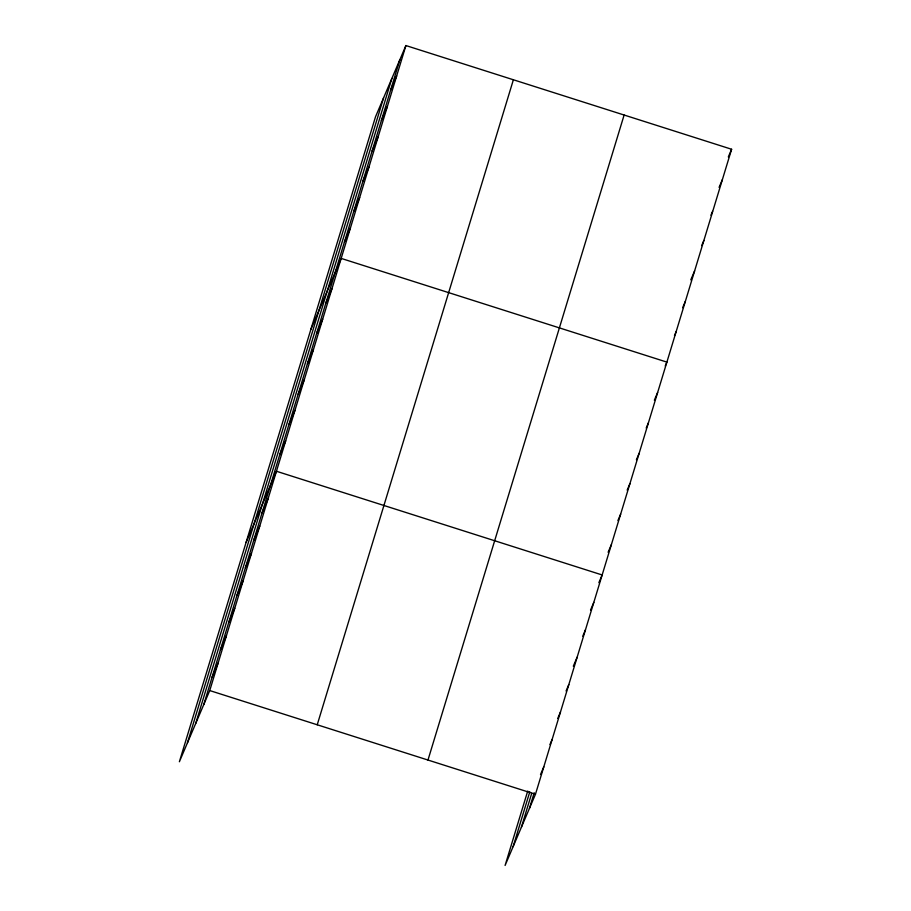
<?xml version="1.0" encoding="UTF-8"?>
<svg xmlns="http://www.w3.org/2000/svg" width="911" height="911" viewBox="0 0 911 911"><rect width="100%" height="100%" fill="white"/><g stroke="black" fill="none" stroke-linecap="round" stroke-linejoin="round"><path stroke-width="1.37" d="M187.427 742.909L383.577 97.898M195.694 723.516L391.855 78.494M203.734 704.681L399.883 59.67M405.907 45.55L375.537 116.733L179.387 761.744L209.746 690.561L405.907 45.55L731.613 149.256L535.463 794.267L505.093 865.45L527.72 791.044M317.233 724.78L513.383 79.769M427.976 760.047L624.126 115.037M513.132 846.615L529.803 791.796M521.399 827.211L531.728 793.276M529.439 808.387L534.199 792.718M390.637 90.075L396.661 75.955M381.39 120.48L387.414 106.371M372.144 150.884L378.167 136.775M362.897 181.3L368.909 167.18M353.65 211.705L359.663 197.585M344.404 242.11L350.416 228.001M310.81 329.588L341.17 258.405L666.875 362.111L665.235 365.96M325.91 302.93L331.923 288.81M316.652 333.335L322.676 319.214M307.406 363.74L313.43 349.63M298.159 394.156L304.183 380.035M288.912 424.56L294.936 410.44M279.666 454.965L285.69 440.856M246.084 542.444L276.443 471.26L602.148 574.966L598.869 582.664M262.083 512.791L268.107 498.67M253.748 540.2L259.772 526.08M245.412 567.61L251.436 553.501M237.076 595.031L243.1 580.911M228.741 622.441L234.765 608.32M220.405 649.85L226.429 635.741M212.069 677.272L218.093 663.151M728.322 156.954L731.613 149.256M719.075 187.359L722.366 179.661M710.922 215.201L712.573 211.352M701.675 245.617L703.873 240.481M690.789 279.871L694.626 270.886M682.635 307.713L685.379 301.29M674.482 335.555L676.133 331.706M654.349 400.214L657.628 392.516M646.195 428.056L648.381 422.92M636.402 459.748L639.135 453.336M627.155 490.152L629.888 483.741M617.909 520.568L620.642 514.146M608.115 552.26L611.395 544.55M590.533 610.074L593.813 602.376M582.744 636.208L585.477 629.786M573.304 666.192L577.141 657.207M566.073 691.028L568.806 684.616M557.726 718.449L560.47 712.026M549.937 744.572L552.134 739.447M540.508 774.555L543.799 766.857M209.746 690.561L535.463 794.267"/></g></svg>
